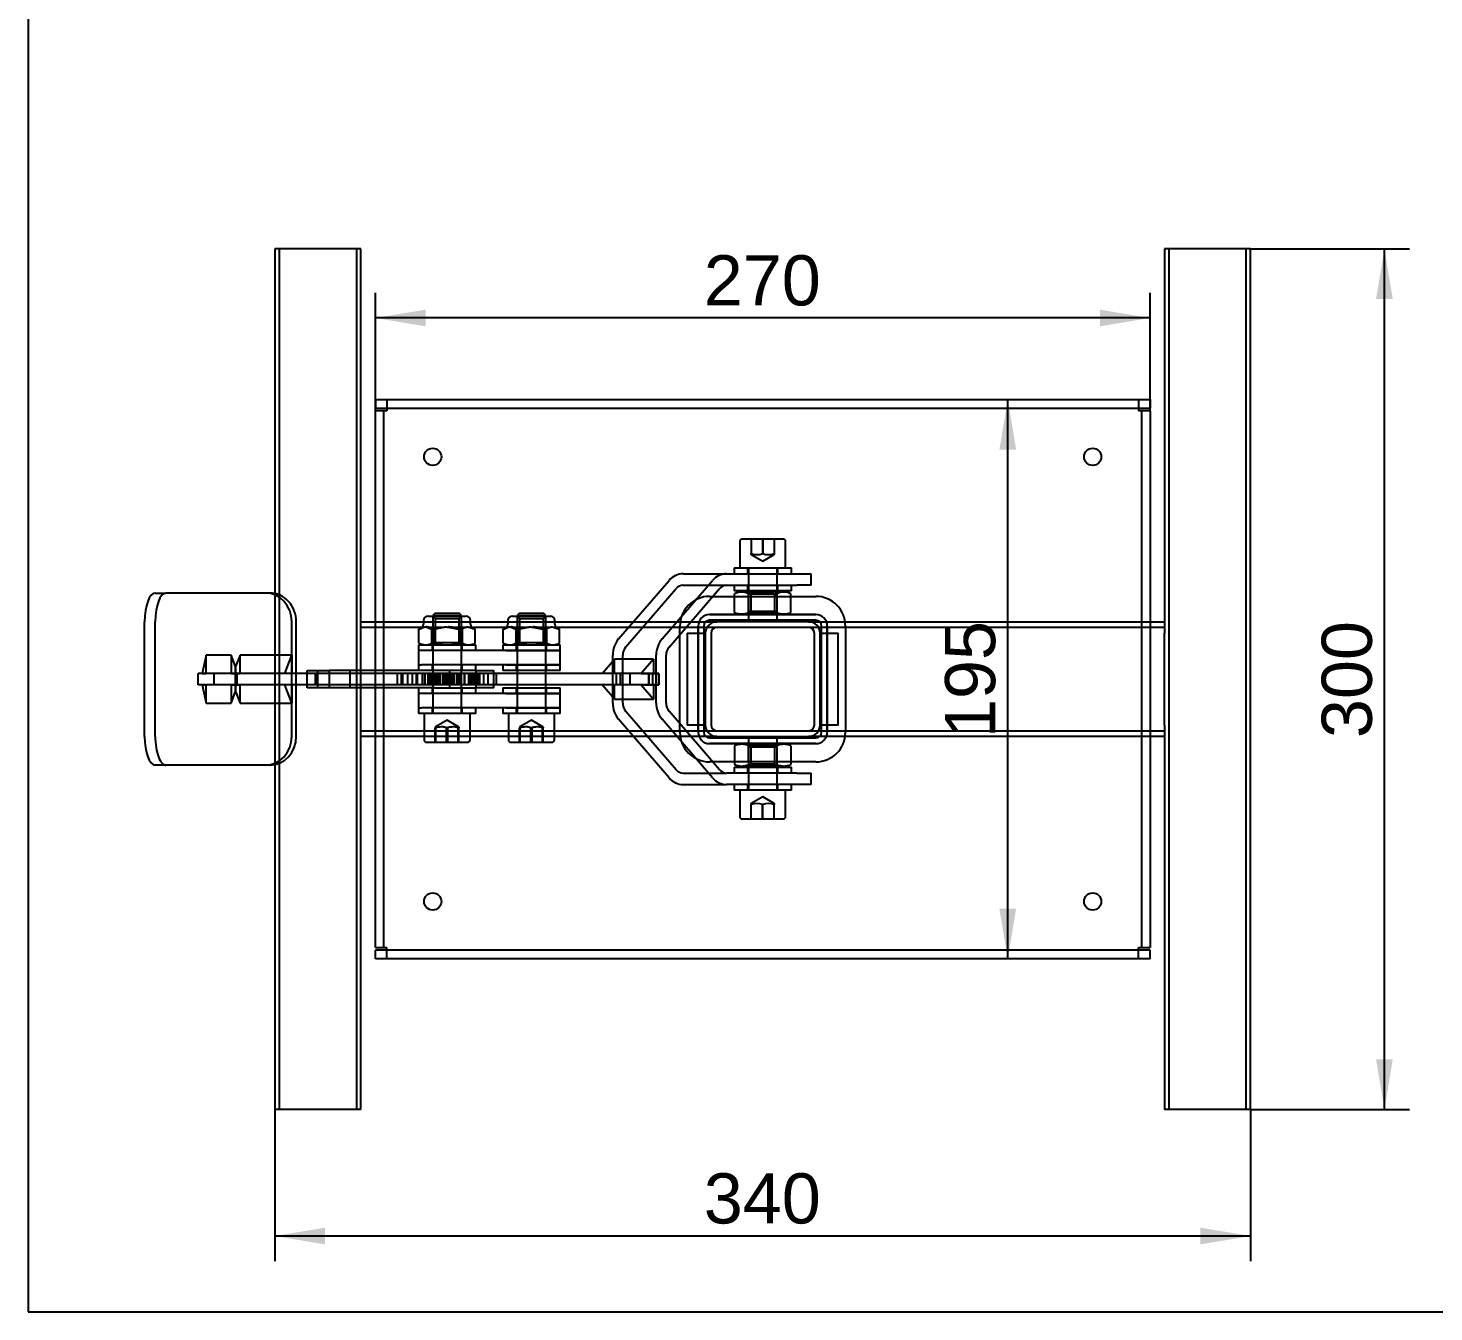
# Model space of a CAD drawing. Header units: millimetres. Extents: x 10 to 287, y 10 to 189.
# Drawn here: x 10 to 108, y 10 to 99.5 of the extents above; entities that cross this region are included whole.
import ezdxf
from ezdxf.enums import TextEntityAlignment as Align
from ezdxf.lldxf.tags import DXFTag

# ---------------------------------------------------------------- set-up
doc = ezdxf.new("R2010")
doc.units = ezdxf.units.MM
for name, color, linetype in [('ANGULAR_1', 7, 'Continuous'), ('ANGULAR_2', 7, 'Continuous'), ('CBM_P001', 7, 'Continuous'), ('CBM_P002', 7, 'Continuous'), ('CBM_P003', 7, 'Continuous'), ('CBM_P004', 7, 'Continuous'), ('CBM_P005.PAR', 7, 'Continuous'), ('CBM_P006', 7, 'Continuous'), ('CBM_P007.PAR', 7, 'Continuous'), ('CBM_P008', 7, 'Continuous'), ('CBM_P009', 7, 'Continuous'), ('CBM_P010.PAR', 7, 'Continuous'), ('Default', 7, 'Continuous'), ('DIN125_M10', 7, 'Continuous'), ('DIN912_M10X16', 7, 'Continuous'), ('DIN912_M10X35', 7, 'Continuous'), ('DIN934_M10', 7, 'Continuous'), ('DIN980_M10', 7, 'Continuous'), ('Predeterminado', 7, 'Continuous')]:
    doc.layers.add(name, color=color, linetype=linetype)
doc.styles.add('SEACAD_Arial', font='arial.ttf')
tags = doc.linetypes.add('HIDDEN2', pattern=[4.7625, 3.175, -1.5875]).pattern_tags.tags
tags[6:7] = [DXFTag(74, 4), DXFTag(75, 0), DXFTag(340, '0'), DXFTag(46, 0.0), DXFTag(50, 0.0), DXFTag(44, 0.0), DXFTag(45, 0.0)]
tags[4:5] = [DXFTag(74, 4), DXFTag(75, 0), DXFTag(340, '0'), DXFTag(46, 0.0), DXFTag(50, 0.0), DXFTag(44, 0.0), DXFTag(45, 0.0)]
doc.dimstyles.new('ISO_(mm)', dxfattribs={"dimtxt": 3.5, "dimasz": 3.5, "dimexe": 1.75, "dimexo": 0, "dimgap": 0.875, "dimtad": 1, "dimlfac": 5, "dimtxsty": 'SEACAD_Arial', "dimblk1": '_SE_FILLED', "dimblk2": '_SE_FILLED', "dimsah": 1, "dimcen": 1.75, "dimadec": 0, "dimazin": 0, "dimtfac": 0.5, "dimtmove": 0, "dimatfit": 3, "dimfxl": 1, "dimarcsym": 0})

# ---------------------------------------------------------------- blocks, each defined once
blk = doc.blocks.new('SE2')
at = {"layer": 'ANGULAR_1', "color": 7, "linetype": 'HIDDEN2'}
for p, q in [((57.5, 59.925), (64.9, 59.925)), ((55.43, 50.455), (55.43, 57.855)), ((56.7, 50.455), (56.7, 57.855)), ((57.5, 58.655), (64.9, 58.655)), ((65.7, 57.855), (65.7, 50.455)), ((66.97, 57.855), (66.97, 50.455)), ((55.93, 57.355), (55.93, 50.955)), ((55.93, 57.355), (57.2, 57.355)), ((57.2, 50.955), (57.2, 57.355)), ((65.2, 57.355), (65.2, 50.955)), ((65.2, 57.355), (66.47, 57.355)), ((66.47, 50.955), (66.47, 57.355)), ((50.003, 54.555), (50.867, 55.555)), ((50.867, 54.555), (50.867, 55.555)), ((53.597, 55.555), (50.867, 55.555)), ((53.597, 55.555), (52.734, 54.555)), ((53.597, 55.555), (53.597, 54.555)), ((52.734, 54.555), (50.003, 54.555)), ((52.734, 54.555), (53.597, 54.555)), ((52.734, 53.755), (50.003, 53.755)), ((50.867, 52.755), (50.003, 53.755)), ((50.867, 52.755), (50.867, 53.755)), ((52.734, 53.755), (53.597, 53.755)), ((52.734, 53.755), (53.597, 52.755)), ((53.597, 53.755), (53.597, 52.755)), ((50.867, 52.755), (53.597, 52.755)), ((57.2, 50.955), (55.93, 50.955)), ((66.47, 50.955), (65.2, 50.955)), ((64.9, 49.655), (57.5, 49.655)), ((64.9, 48.385), (57.5, 48.385))]:
    blk.add_line(p, q, dxfattribs=at)
for centre, radius, start, end in [((57.5, 57.855), 2.07, 90, 180), ((64.9, 57.855), 2.07, 0, 90), ((57.5, 57.855), 0.8, 90, 180), ((64.9, 57.855), 0.8, 0, 90), ((57.5, 50.455), 2.07, 180, 270), ((57.5, 50.455), 0.8, 180, 270), ((64.9, 50.455), 2.07, 270, 360), ((64.9, 50.455), 0.8, 270, 0)]:
    blk.add_arc(centre, radius, start, end, dxfattribs=at)
at = {"layer": 'ANGULAR_2', "color": 7, "linetype": 'HIDDEN2'}
for p, q in [((60.219, 58.655), (60.219, 59.925)), ((62.182, 59.925), (62.182, 58.655)), ((22.4, 55.825), (22.136, 54.555)), ((23.329, 55.825), (22.4, 55.825)), ((22.4, 54.555), (22.4, 55.825)), ((24.155, 55.825), (23.329, 55.825)), ((24.454, 55.025), (24.155, 55.825)), ((24.155, 55.825), (24.155, 54.555)), ((24.454, 55.025), (24.448, 54.555)), ((24.768, 55.825), (24.454, 55.025)), ((24.454, 54.555), (24.454, 55.025)), ((24.768, 54.555), (24.768, 55.825)), ((28.379, 55.825), (24.768, 55.825)), ((27.88, 54.555), (28.379, 55.825)), ((28.379, 55.825), (28.379, 54.555)), ((22.136, 54.555), (22.4, 54.555)), ((23.329, 54.555), (22.4, 54.555)), ((24.155, 54.555), (23.329, 54.555)), ((24.155, 54.555), (24.454, 54.555)), ((24.454, 54.555), (24.768, 54.555)), ((28.379, 54.555), (24.768, 54.555)), ((29.438, 53.755), (29.438, 54.555)), ((30.2, 53.555), (30.2, 54.755)), ((30.996, 53.755), (30.996, 54.555)), ((41.2, 54.755), (41.2, 53.555)), ((41.2, 54.755), (42.47, 54.755)), ((42.47, 53.555), (42.47, 54.755)), ((22.136, 53.755), (22.4, 53.755)), ((22.136, 53.755), (22.4, 52.485)), ((23.329, 53.755), (22.4, 53.755)), ((22.4, 52.485), (22.4, 53.755)), ((24.155, 53.755), (23.329, 53.755)), ((24.155, 53.755), (24.454, 53.755)), ((24.155, 53.755), (24.155, 52.485)), ((24.155, 52.485), (24.454, 53.285)), ((24.454, 53.285), (24.448, 53.755)), ((24.454, 53.755), (24.768, 53.755)), ((24.454, 53.755), (24.454, 53.285)), ((24.454, 53.285), (24.768, 52.485)), ((28.379, 53.755), (24.768, 53.755)), ((24.768, 52.485), (24.768, 53.755)), ((28.379, 52.485), (27.88, 53.755)), ((28.379, 53.755), (28.379, 52.485)), ((42.47, 53.555), (41.2, 53.555)), ((22.4, 52.485), (23.329, 52.485)), ((23.329, 52.485), (24.155, 52.485)), ((24.768, 52.485), (28.379, 52.485)), ((60.219, 48.385), (60.219, 49.655)), ((62.182, 49.655), (62.182, 48.385))]:
    blk.add_line(p, q, dxfattribs=at)
at = {"layer": 'ANGULAR_2', "color": 7, "linetype": 'Continuous'}
for p, q in [((29.438, 54.555), (29.438, 54.755)), ((29.438, 54.755), (30.996, 54.755)), ((30.996, 54.555), (30.996, 54.755)), ((29.438, 53.555), (29.438, 53.755)), ((30.996, 53.555), (29.438, 53.555)), ((30.996, 53.555), (30.996, 53.755))]:
    blk.add_line(p, q, dxfattribs=at)
at = {"layer": 'CBM_P001', "color": 7, "linetype": 'Continuous'}
for p, q in [((33.2, 84.155), (27.2, 84.155)), ((27.2, 84.155), (27.2, 60.119)), ((33.2, 58.155), (33.2, 84.155)), ((95.2, 84.155), (89.2, 84.155)), ((89.2, 84.155), (89.2, 58.155)), ((95.2, 24.155), (95.2, 84.155)), ((33.2, 24.155), (33.2, 50.155)), ((89.2, 50.155), (89.2, 24.155)), ((27.2, 48.191), (27.2, 24.155)), ((33.2, 24.155), (27.2, 24.155)), ((95.2, 24.155), (89.2, 24.155))]:
    blk.add_line(p, q, dxfattribs=at)
at = {"layer": 'CBM_P001', "color": 7, "linetype": 'HIDDEN2'}
for p, q in [((27.5, 84.155), (27.5, 24.155)), ((32.9, 24.155), (32.9, 84.155)), ((89.5, 84.155), (89.5, 24.155)), ((94.9, 24.155), (94.9, 84.155)), ((27.2, 60.119), (27.2, 48.191))]:
    blk.add_line(p, q, dxfattribs=at)
at = {"layer": 'CBM_P002', "color": 7, "linetype": 'Continuous'}
for p, q in [((33.2, 58.155), (34.2, 58.155)), ((33.2, 57.355), (33.2, 58.155)), ((88.2, 58.155), (89.2, 58.155)), ((89.2, 58.155), (89.2, 57.355)), ((33.2, 54.755), (33.2, 57.355)), ((89.2, 50.955), (89.2, 57.355)), ((33.2, 50.955), (33.2, 53.555)), ((33.2, 50.155), (33.2, 50.955)), ((89.2, 50.955), (89.2, 50.155)), ((34.2, 50.155), (33.2, 50.155)), ((89.2, 50.155), (88.2, 50.155))]:
    blk.add_line(p, q, dxfattribs=at)
at = {"layer": 'CBM_P002', "color": 7, "linetype": 'HIDDEN2'}
for p, q in [((34.2, 58.155), (58, 58.155)), ((64.4, 58.155), (88.2, 58.155)), ((37.609, 57.755), (33.2, 57.755)), ((38.801, 57.755), (37.945, 57.755)), ((40.456, 57.755), (39.6, 57.755)), ((43.422, 57.755), (40.792, 57.755)), ((44.678, 57.755), (43.821, 57.755)), ((46.333, 57.755), (45.477, 57.755)), ((58, 57.755), (46.669, 57.755)), ((89.2, 57.755), (64.4, 57.755)), ((33.2, 50.555), (58, 50.555)), ((58, 50.155), (34.2, 50.155)), ((64.4, 50.555), (89.2, 50.555)), ((88.2, 50.155), (64.4, 50.155))]:
    blk.add_line(p, q, dxfattribs=at)
at = {"layer": 'CBM_P003', "color": 7, "linetype": 'HIDDEN2'}
for p, q in [((64.4, 58.155), (58, 58.155)), ((57.2, 57.355), (57.2, 50.955)), ((57.6, 57.355), (57.6, 50.955)), ((64.4, 57.755), (58, 57.755)), ((64.8, 50.955), (64.8, 57.355)), ((65.2, 50.955), (65.2, 57.355)), ((58, 50.555), (64.4, 50.555)), ((58, 50.155), (64.4, 50.155))]:
    blk.add_line(p, q, dxfattribs=at)
for centre, radius, start, end in [((58, 57.355), 0.8, 90, 180), ((64.4, 57.355), 0.8, 0, 90), ((58, 57.355), 0.4, 90, 180), ((64.4, 57.355), 0.4, 0, 90), ((58, 50.955), 0.8, 180, 270), ((58, 50.955), 0.4, 180, 270), ((64.4, 50.955), 0.8, 270, 0), ((64.4, 50.955), 0.4, 270, 0)]:
    blk.add_arc(centre, radius, start, end, dxfattribs=at)
at = {"layer": 'CBM_P004', "color": 7, "linetype": 'HIDDEN2'}
for p, q in [((56.7, 57.855), (56.7, 50.455)), ((57.1, 57.855), (57.1, 50.455)), ((64.9, 58.655), (57.5, 58.655)), ((64.9, 58.255), (57.5, 58.255)), ((60.2, 58.655), (60.2, 58.255)), ((62.2, 58.255), (62.2, 58.655)), ((65.3, 50.455), (65.3, 57.855)), ((65.7, 50.455), (65.7, 57.855)), ((57.5, 50.055), (64.9, 50.055)), ((60.2, 50.055), (60.2, 49.655)), ((62.2, 49.655), (62.2, 50.055)), ((57.5, 49.655), (64.9, 49.655))]:
    blk.add_line(p, q, dxfattribs=at)
for centre, radius, start, end in [((57.5, 57.855), 0.8, 90, 180), ((57.5, 57.855), 0.4, 90, 180), ((64.9, 57.855), 0.8, 0, 90), ((64.9, 57.855), 0.4, 0, 90), ((57.5, 50.455), 0.8, 180, 270), ((57.5, 50.455), 0.4, 180, 270), ((64.9, 50.455), 0.8, 270, 0), ((64.9, 50.455), 0.4, 270, 0)]:
    blk.add_arc(centre, radius, start, end, dxfattribs=at)
at = {"layer": 'CBM_P005.PAR', "color": 7, "linetype": 'HIDDEN2'}
for p, q in [((51.156, 56.955), (54.679, 61.036)), ((54.184, 56.955), (57.707, 61.036)), ((55.656, 61.505), (58.684, 61.505)), ((58.684, 61.505), (63.578, 61.505)), ((60.2, 61.505), (60.2, 60.705)), ((62.2, 60.705), (62.2, 61.505)), ((63.578, 61.505), (64.568, 61.505)), ((64.568, 60.705), (64.568, 61.505)), ((51.644, 56.389), (55.168, 60.47)), ((54.672, 56.389), (58.196, 60.47)), ((55.656, 60.705), (58.684, 60.705)), ((58.684, 60.705), (63.578, 60.705)), ((64.568, 60.705), (63.578, 60.705)), ((50.751, 52.486), (50.751, 55.823)), ((51.442, 52.486), (51.442, 55.823)), ((53.779, 52.486), (53.779, 55.823)), ((54.47, 52.486), (54.47, 55.823)), ((51.256, 54.555), (51.256, 53.755)), ((51.946, 54.555), (51.946, 53.755)), ((53.274, 53.755), (53.274, 54.555)), ((53.965, 54.555), (53.597, 54.555)), ((53.965, 53.755), (53.965, 54.555)), ((53.965, 53.755), (53.597, 53.755)), ((54.679, 47.273), (51.156, 51.355)), ((55.168, 47.839), (51.644, 51.92)), ((57.707, 47.273), (54.184, 51.355)), ((58.196, 47.839), (54.672, 51.92)), ((55.656, 47.605), (58.684, 47.605)), ((63.578, 47.605), (58.684, 47.605)), ((60.2, 47.605), (60.2, 46.805)), ((62.2, 46.805), (62.2, 47.605)), ((63.578, 47.605), (64.568, 47.605)), ((64.568, 46.805), (64.568, 47.605)), ((55.656, 46.805), (58.684, 46.805)), ((63.578, 46.805), (58.684, 46.805)), ((64.568, 46.805), (63.578, 46.805))]:
    blk.add_line(p, q, dxfattribs=at)
for centre, major_axis, start_param, end_param in [((55.656, 59.905), (0, -1.6), 3.141593, 3.926991), ((58.684, 59.905), (0, -1.6), 3.141593, 3.926991), ((55.656, 59.905), (0, -0.8), 3.141593, 3.926991), ((58.684, 59.905), (0, -0.8), 3.141593, 3.926991), ((52.132, 55.823), (0, 1.6), 0.785398, 1.570796), ((55.16, 55.823), (0, -1.6), 3.926991, 4.712389), ((52.132, 55.823), (0, 0.8), 0.785398, 1.570796), ((55.16, 55.823), (0, 0.8), 0.785398, 1.570796), ((52.132, 52.486), (0, -1.6), 4.712389, 5.497787), ((52.132, 52.486), (0, -0.8), 4.712389, 5.497787), ((55.16, 52.486), (0, -1.6), 4.712389, 5.497787), ((55.16, 52.486), (0, -0.8), 4.712389, 5.497787), ((55.656, 48.405), (0, -1.6), 5.497787, 6.283185), ((55.656, 48.405), (0, -0.8), 5.497787, 6.283185), ((58.684, 48.405), (0, -1.6), 5.497787, 6.283185), ((58.684, 48.405), (0, -0.8), 5.497787, 6.283185)]:
    blk.add_ellipse(centre, major_axis=major_axis, ratio=0.863309, start_param=start_param, end_param=end_param, dxfattribs=at)
at = {"layer": 'CBM_P006', "color": 7, "linetype": 'HIDDEN2'}
for p, q in [((37.416, 56.155), (37.2, 56.155)), ((37.2, 56.155), (37.2, 55.155)), ((43.293, 56.155), (37.416, 56.155)), ((38.2, 56.155), (38.2, 55.155)), ((40.2, 55.155), (40.2, 56.155)), ((43.293, 56.155), (47.077, 56.155)), ((44.077, 56.155), (44.077, 55.155)), ((46.077, 55.155), (46.077, 56.155)), ((47.077, 55.155), (47.077, 56.155)), ((37.2, 55.155), (37.416, 55.155)), ((43.293, 55.155), (37.416, 55.155)), ((47.077, 55.155), (43.293, 55.155)), ((37.416, 53.155), (37.2, 53.155)), ((37.2, 53.155), (37.2, 52.155)), ((43.293, 53.155), (37.416, 53.155)), ((38.2, 53.155), (38.2, 52.155)), ((40.2, 52.155), (40.2, 53.155)), ((43.293, 53.155), (47.077, 53.155)), ((44.077, 53.155), (44.077, 52.155)), ((46.077, 52.155), (46.077, 53.155)), ((47.077, 52.155), (47.077, 53.155)), ((37.2, 52.155), (37.416, 52.155)), ((43.293, 52.155), (37.416, 52.155)), ((47.077, 52.155), (43.293, 52.155))]:
    blk.add_line(p, q, dxfattribs=at)
at = {"layer": 'CBM_P007.PAR', "color": 7, "linetype": 'Continuous'}
for p, q in [((34.2, 73.655), (35, 73.655)), ((34.2, 73.655), (34.2, 73.055)), ((35, 73.655), (87.4, 73.655)), ((35, 73.655), (35, 72.855)), ((87.4, 73.655), (88.2, 73.655)), ((87.4, 73.655), (87.4, 72.855)), ((88.2, 73.655), (88.2, 73.055)), ((34.2, 73.055), (35, 73.055)), ((34.2, 35.455), (34.2, 72.855)), ((35, 72.855), (34.2, 72.855)), ((87.4, 73.055), (88.2, 73.055)), ((88.2, 72.855), (87.4, 72.855)), ((88.2, 72.855), (88.2, 35.455)), ((34.2, 35.455), (35, 35.455)), ((35, 34.655), (35, 35.455)), ((87.4, 34.655), (87.4, 35.455)), ((87.4, 35.455), (88.2, 35.455)), ((34.2, 34.655), (34.2, 35.255)), ((35, 35.255), (34.2, 35.255)), ((35, 34.655), (34.2, 34.655)), ((87.4, 34.655), (35, 34.655)), ((88.2, 35.255), (87.4, 35.255)), ((88.2, 34.655), (87.4, 34.655)), ((88.2, 34.655), (88.2, 35.255))]:
    blk.add_line(p, q, dxfattribs=at)
at = {"layer": 'CBM_P007.PAR', "color": 7, "linetype": 'HIDDEN2'}
for p, q in [((34.8, 35.455), (34.8, 72.855)), ((35, 73.055), (87.4, 73.055)), ((87.6, 72.855), (87.6, 35.455)), ((87.4, 35.255), (35, 35.255))]:
    blk.add_line(p, q, dxfattribs=at)
at = {"layer": 'CBM_P007.PAR', "color": 7, "linetype": 'Continuous'}
for centre in [(38.2, 69.655), (84.2, 69.655), (38.2, 38.655), (84.2, 38.655)]:
    blk.add_circle(centre, 0.6, dxfattribs=at)
at = {"layer": 'CBM_P008', "color": 7, "linetype": 'HIDDEN2'}
for p, q in [((30.2, 53.555), (30.2, 54.755)), ((32.436, 53.555), (32.436, 54.755)), ((33.2, 53.755), (33.2, 54.555)), ((38.329, 54.755), (34.2, 54.755)), ((38.2, 54.755), (38.2, 53.555)), ((39.4, 53.555), (39.4, 54.755)), ((40.2, 53.555), (40.2, 54.755)), ((41.2, 54.755), (41.2, 53.555)), ((38.329, 53.555), (34.2, 53.555))]:
    blk.add_line(p, q, dxfattribs=at)
at = {"layer": 'CBM_P008', "color": 7, "linetype": 'Continuous'}
for p, q in [((33.2, 54.755), (30.996, 54.755)), ((33.2, 54.555), (33.2, 54.755)), ((34.2, 54.755), (33.2, 54.755)), ((33.2, 53.555), (30.996, 53.555)), ((33.2, 53.555), (33.2, 53.755)), ((34.2, 53.555), (33.2, 53.555))]:
    blk.add_line(p, q, dxfattribs=at)
at = {"layer": 'CBM_P009', "color": 7, "linetype": 'HIDDEN2'}
for p, q in [((22.332, 54.555), (21.844, 54.555)), ((21.844, 53.755), (21.844, 54.555)), ((22.963, 53.755), (22.963, 54.555)), ((24.463, 54.555), (23.329, 54.555)), ((28.379, 54.555), (24.463, 54.555)), ((24.463, 53.755), (24.463, 54.555)), ((24.546, 54.555), (24.546, 53.755)), ((24.572, 53.755), (24.572, 54.555)), ((28.693, 54.555), (28.379, 54.555)), ((28.379, 53.755), (28.379, 54.555)), ((30.012, 54.555), (30.012, 53.755)), ((53.532, 54.555), (34.189, 54.555)), ((35.739, 53.755), (35.739, 54.555)), ((36.013, 53.755), (36.013, 54.555)), ((36.098, 54.555), (36.098, 53.755)), ((36.109, 53.755), (36.109, 54.555)), ((36.449, 54.555), (36.449, 53.755)), ((36.789, 53.755), (36.789, 54.555)), ((37.064, 53.755), (37.064, 54.555)), ((37.124, 54.555), (37.124, 53.755)), ((37.483, 53.755), (37.483, 54.555)), ((37.642, 54.555), (37.642, 53.755)), ((37.646, 53.755), (37.646, 54.555)), ((37.653, 53.755), (37.653, 54.555)), ((37.892, 53.755), (37.892, 54.555)), ((38.021, 53.755), (38.021, 54.555)), ((38.12, 53.755), (38.12, 54.555)), ((38.246, 53.755), (38.246, 54.555)), ((38.375, 53.755), (38.375, 54.555)), ((38.44, 53.755), (38.44, 54.555)), ((38.442, 53.755), (38.442, 54.555)), ((38.51, 53.755), (38.51, 54.555)), ((38.587, 54.555), (38.587, 53.755)), ((38.622, 53.755), (38.622, 54.555)), ((38.655, 53.755), (38.655, 54.555)), ((38.661, 53.755), (38.661, 54.555)), ((38.716, 53.755), (38.716, 54.555)), ((38.751, 53.755), (38.751, 54.555)), ((38.934, 53.755), (38.934, 54.555)), ((38.975, 53.755), (38.975, 54.555)), ((39.123, 53.755), (39.123, 54.555)), ((39.24, 53.755), (39.24, 54.555)), ((39.262, 53.755), (39.262, 54.555)), ((39.266, 53.755), (39.266, 54.555)), ((39.276, 53.755), (39.276, 54.555)), ((39.357, 53.755), (39.357, 54.555)), ((39.388, 53.755), (39.388, 54.555)), ((39.476, 53.755), (39.476, 54.555)), ((39.593, 53.755), (39.593, 54.555)), ((39.63, 53.755), (39.63, 54.555)), ((39.71, 53.755), (39.71, 54.555)), ((39.729, 53.755), (39.729, 54.555)), ((39.898, 53.755), (39.898, 54.555)), ((39.992, 53.755), (39.992, 54.555)), ((40.082, 53.755), (40.082, 54.555)), ((40.426, 53.755), (40.426, 54.555)), ((40.433, 53.755), (40.433, 54.555)), ((40.723, 53.755), (40.723, 54.555)), ((40.858, 53.755), (40.858, 54.555)), ((40.965, 53.755), (40.965, 54.555)), ((41.018, 53.755), (41.018, 54.555)), ((41.076, 53.755), (41.076, 54.555)), ((41.135, 53.755), (41.135, 54.555)), ((41.372, 53.755), (41.372, 54.555)), ((41.495, 53.755), (41.495, 54.555)), ((41.771, 53.755), (41.771, 54.555)), ((42.042, 54.555), (42.042, 53.755)), ((42.654, 53.755), (42.654, 54.555)), ((44.077, 54.555), (44.077, 53.755)), ((46.077, 53.755), (46.077, 54.555)), ((50.998, 53.755), (50.998, 54.555)), ((51.256, 54.555), (51.256, 53.755)), ((51.946, 54.555), (51.946, 53.755)), ((53.274, 54.555), (53.274, 53.755)), ((53.532, 53.755), (53.532, 54.555)), ((53.597, 54.555), (53.965, 54.555)), ((53.965, 54.555), (53.965, 53.755)), ((22.332, 53.755), (21.844, 53.755)), ((24.463, 53.755), (23.329, 53.755)), ((28.379, 53.755), (24.463, 53.755)), ((28.693, 53.755), (28.379, 53.755)), ((53.532, 53.755), (34.189, 53.755)), ((53.597, 53.755), (53.965, 53.755))]:
    blk.add_line(p, q, dxfattribs=at)
at = {"layer": 'CBM_P009', "color": 7, "linetype": 'Continuous'}
for p, q in [((30.175, 54.555), (28.693, 54.555)), ((30.175, 53.755), (30.175, 54.555)), ((34.189, 54.555), (30.21, 54.555)), ((30.175, 53.755), (28.693, 53.755)), ((34.189, 53.755), (30.21, 53.755))]:
    blk.add_line(p, q, dxfattribs=at)
at = {"layer": 'CBM_P010.PAR', "color": 7, "linetype": 'Continuous'}
for p, q in [((18.862, 60.155), (19.605, 60.155)), ((21.99, 60.155), (19.605, 60.155)), ((23.031, 60.155), (21.99, 60.155)), ((23.857, 60.155), (23.031, 60.155)), ((25.082, 60.155), (23.857, 60.155)), ((26.853, 60.155), (25.082, 60.155)), ((18.117, 50.155), (18.117, 58.155)), ((18.859, 50.155), (18.859, 58.155)), ((28.693, 50.155), (28.693, 58.155)), ((19.605, 48.155), (18.862, 48.155)), ((21.99, 48.155), (19.605, 48.155)), ((23.031, 48.155), (21.99, 48.155)), ((23.857, 48.155), (23.031, 48.155)), ((25.082, 48.155), (23.857, 48.155)), ((26.853, 48.155), (25.082, 48.155))]:
    blk.add_line(p, q, dxfattribs=at)
at = {"layer": 'CBM_P010.PAR', "color": 7, "linetype": 'HIDDEN2'}
blk.add_line((28.379, 50.155), (28.379, 58.155), dxfattribs=at)
at = {"layer": 'CBM_P010.PAR', "color": 7, "linetype": 'Continuous'}
for centre, major_axis, ratio, start_param, end_param in [((18.862, 58.155), (0, -2), 0.372718, 3.141593, 4.712389), ((19.605, 58.155), (0, 2), 0.372718, 0, 1.570796), ((26.853, 58.155), (0, -2), 0.919707, 1.570796, 3.141593), ((18.862, 50.155), (0, -2), 0.372718, 4.712389, 6.283185), ((19.605, 50.155), (0, 2), 0.372718, 1.570796, 3.141593), ((26.853, 50.155), (0, -2), 0.919707, 0, 1.570796)]:
    blk.add_ellipse(centre, major_axis=major_axis, ratio=ratio, start_param=start_param, end_param=end_param, dxfattribs=at)
at = {"layer": 'CBM_P010.PAR', "color": 7, "linetype": 'HIDDEN2'}
for centre, start_param, end_param in [((26.539, 58.155), 4.712389, 6.283185), ((26.539, 50.155), 3.141593, 4.712389)]:
    blk.add_ellipse(centre, major_axis=(0, 2), ratio=0.919707, start_param=start_param, end_param=end_param, dxfattribs=at)
at = {"layer": 'DIN125_M10', "color": 7, "linetype": 'HIDDEN2'}
for p, q in [((59.2, 61.905), (63.2, 61.905)), ((59.2, 61.905), (59.2, 61.505)), ((60.15, 61.905), (60.15, 61.505)), ((62.25, 61.505), (62.25, 61.905)), ((63.2, 61.505), (63.2, 61.905)), ((59.2, 60.705), (59.2, 60.305)), ((63.2, 60.305), (59.2, 60.305)), ((60.15, 60.705), (60.15, 60.305)), ((62.25, 60.305), (62.25, 60.705)), ((63.2, 60.305), (63.2, 60.705)), ((37.2, 56.555), (41.2, 56.555)), ((37.2, 56.555), (37.2, 56.155)), ((37.416, 56.155), (37.2, 56.155)), ((38.15, 56.555), (38.15, 56.155)), ((40.25, 56.155), (40.25, 56.555)), ((41.2, 56.155), (41.2, 56.555)), ((43.077, 56.555), (47.077, 56.555)), ((43.077, 56.555), (43.077, 56.155)), ((47.077, 56.155), (43.293, 56.155)), ((44.027, 56.555), (44.027, 56.155)), ((46.127, 56.155), (46.127, 56.555)), ((47.077, 56.155), (47.077, 56.555)), ((37.2, 55.155), (37.416, 55.155)), ((37.2, 55.155), (37.2, 54.755)), ((38.15, 55.155), (38.15, 54.755)), ((40.25, 54.755), (40.25, 55.155)), ((41.2, 54.755), (41.2, 55.155)), ((43.077, 55.155), (43.077, 54.755)), ((43.293, 55.155), (47.077, 55.155)), ((44.027, 55.155), (44.027, 54.755)), ((46.127, 54.755), (46.127, 55.155)), ((47.077, 54.755), (47.077, 55.155)), ((41.2, 54.755), (38.329, 54.755)), ((47.077, 54.755), (43.077, 54.755)), ((37.2, 53.555), (37.2, 53.155)), ((37.416, 53.155), (37.2, 53.155)), ((38.15, 53.555), (38.15, 53.155)), ((38.329, 53.555), (41.2, 53.555)), ((40.25, 53.155), (40.25, 53.555)), ((41.2, 53.155), (41.2, 53.555)), ((43.077, 53.555), (47.077, 53.555)), ((43.077, 53.555), (43.077, 53.155)), ((47.077, 53.155), (43.293, 53.155)), ((44.027, 53.555), (44.027, 53.155)), ((46.127, 53.155), (46.127, 53.555)), ((47.077, 53.155), (47.077, 53.555)), ((37.2, 52.155), (37.416, 52.155)), ((37.2, 52.155), (37.2, 51.755)), ((38.15, 52.155), (38.15, 51.755)), ((40.25, 51.755), (40.25, 52.155)), ((41.2, 51.755), (41.2, 52.155)), ((43.077, 52.155), (43.077, 51.755)), ((43.293, 52.155), (47.077, 52.155)), ((44.027, 52.155), (44.027, 51.755)), ((46.127, 51.755), (46.127, 52.155)), ((47.077, 51.755), (47.077, 52.155)), ((41.2, 51.755), (37.2, 51.755)), ((47.077, 51.755), (43.077, 51.755)), ((59.2, 48.005), (63.2, 48.005)), ((59.2, 48.005), (59.2, 47.605)), ((60.15, 48.005), (60.15, 47.605)), ((62.25, 47.605), (62.25, 48.005)), ((63.2, 47.605), (63.2, 48.005)), ((59.2, 46.805), (59.2, 46.405)), ((63.2, 46.405), (59.2, 46.405)), ((60.15, 46.805), (60.15, 46.405)), ((62.25, 46.405), (62.25, 46.805)), ((63.2, 46.405), (63.2, 46.805))]:
    blk.add_line(p, q, dxfattribs=at)
at = {"layer": 'DIN912_M10X16', "color": 7, "linetype": 'HIDDEN2'}
for p, q in [((59.6, 63.745), (59.6, 61.905)), ((62.64, 63.905), (59.76, 63.905)), ((60.398, 63.905), (60.398, 62.905)), ((60.403, 63.905), (60.403, 62.905)), ((61.195, 63.905), (61.195, 62.905)), ((61.205, 63.905), (61.205, 62.905)), ((61.998, 63.905), (61.998, 62.905)), ((62.003, 63.905), (62.003, 62.905)), ((62.8, 61.905), (62.8, 63.745)), ((60.399, 62.834), (61.2, 62.371)), ((61.2, 62.371), (62.002, 62.834)), ((60.2, 61.905), (60.2, 58.867)), ((62.2, 58.867), (62.2, 61.905)), ((62.2, 58.867), (60.2, 58.867)), ((60.2, 58.867), (60.363, 58.705)), ((62.038, 58.705), (62.2, 58.867)), ((60.962, 58.705), (60.363, 58.705)), ((62.038, 58.705), (61.363, 58.705)), ((60.363, 49.605), (60.2, 49.442)), ((60.2, 49.442), (62.2, 49.442)), ((60.2, 49.442), (60.2, 46.405)), ((60.363, 49.605), (61.038, 49.605)), ((61.439, 49.605), (62.038, 49.605)), ((62.2, 49.442), (62.038, 49.605)), ((62.2, 46.405), (62.2, 49.442)), ((59.6, 46.405), (59.6, 44.565)), ((62.8, 44.565), (62.8, 46.405)), ((60.398, 44.405), (60.398, 45.405)), ((61.2, 45.938), (60.399, 45.475)), ((60.403, 44.405), (60.403, 45.405)), ((61.195, 44.405), (61.195, 45.405)), ((62.002, 45.475), (61.2, 45.938)), ((61.205, 44.405), (61.205, 45.405)), ((61.998, 44.405), (61.998, 45.405)), ((62.003, 44.405), (62.003, 45.405)), ((59.76, 44.405), (62.64, 44.405))]:
    blk.add_line(p, q, dxfattribs=at)
for centre, radius, start, end in [((59.76, 63.745), 0.16, 90, 180), ((62.64, 63.745), 0.16, 0, 90), ((60.804, 64.013), 1.179, 250.09927, 289.90073), ((61.604, 63.999), 1.165, 249.97814, 290.02186), ((60.804, 44.296), 1.179, 70.09927, 109.90073), ((61.604, 44.31), 1.165, 69.97814, 110.02186), ((59.76, 44.565), 0.16, 180, 270), ((62.64, 44.565), 0.16, 270, 0)]:
    blk.add_arc(centre, radius, start, end, dxfattribs=at)
for points in [[(60.403, 62.905), (60.4, 62.771), (60.398, 62.905)], [(61.998, 62.905), (62, 62.771), (62.003, 62.905)], [(60.398, 45.405), (60.4, 45.538), (60.403, 45.405)], [(62.003, 45.405), (62, 45.538), (61.998, 45.405)]]:
    blk.add_rational_spline(points, [1, 1.15470053838, 1], degree=2, dxfattribs=at)
at = {"layer": 'DIN912_M10X35', "color": 7, "linetype": 'HIDDEN2'}
for p, q in [((38.363, 58.755), (38.2, 58.592)), ((38.2, 58.592), (40.2, 58.592)), ((38.2, 58.592), (38.2, 51.755)), ((38.363, 58.755), (40.038, 58.755)), ((40.2, 58.592), (40.038, 58.755)), ((40.2, 51.755), (40.2, 58.592)), ((44.24, 58.755), (44.077, 58.592)), ((44.077, 58.592), (46.077, 58.592)), ((44.077, 58.592), (44.077, 51.755)), ((44.24, 58.755), (45.915, 58.755)), ((46.077, 58.592), (45.915, 58.755)), ((46.077, 51.755), (46.077, 58.592)), ((37.6, 51.755), (37.6, 49.915)), ((39.2, 51.288), (38.399, 50.825)), ((40.002, 50.825), (39.2, 51.288)), ((40.8, 49.915), (40.8, 51.755)), ((43.477, 51.755), (43.477, 49.915)), ((45.077, 51.288), (44.276, 50.825)), ((45.879, 50.825), (45.077, 51.288)), ((46.677, 49.915), (46.677, 51.755)), ((38.376, 49.755), (38.376, 50.755)), ((38.427, 49.755), (38.427, 50.755)), ((39.15, 49.755), (39.15, 50.755)), ((39.251, 49.755), (39.251, 50.755)), ((39.974, 49.755), (39.974, 50.755)), ((40.024, 49.755), (40.024, 50.755)), ((44.253, 49.755), (44.253, 50.755)), ((44.304, 49.755), (44.304, 50.755)), ((45.027, 49.755), (45.027, 50.755)), ((45.128, 49.755), (45.128, 50.755)), ((45.851, 49.755), (45.851, 50.755)), ((45.901, 49.755), (45.901, 50.755)), ((37.76, 49.755), (40.64, 49.755)), ((43.637, 49.755), (46.517, 49.755))]:
    blk.add_line(p, q, dxfattribs=at)
for centre, radius, start, end in [((38.763, 49.727), 1.098, 69.37923, 110.62077), ((38.839, 49.584), 1.241, 92.76285, 109.3956), ((38.839, 49.584), 1.241, 70.6044, 90.9926), ((39.562, 49.584), 1.241, 70.6044, 109.3956), ((39.638, 49.727), 1.098, 92.819, 110.62077), ((39.638, 49.727), 1.098, 69.37923, 90.82007), ((44.64, 49.727), 1.098, 69.37923, 110.62077), ((44.716, 49.584), 1.241, 92.76285, 109.3956), ((44.716, 49.584), 1.241, 70.6044, 90.9926), ((45.439, 49.584), 1.241, 70.6044, 109.3956), ((45.514, 49.727), 1.098, 92.819, 110.62077), ((45.514, 49.727), 1.098, 69.37923, 90.82007), ((37.76, 49.915), 0.16, 180, 270), ((40.64, 49.915), 0.16, 270, 0), ((43.637, 49.915), 0.16, 180, 270), ((46.517, 49.915), 0.16, 270, 0)]:
    blk.add_arc(centre, radius, start, end, dxfattribs=at)
for points in [[(38.427, 50.755), (38.402, 50.888), (38.376, 50.755)], [(39.974, 50.755), (39.999, 50.888), (40.024, 50.755)], [(44.304, 50.755), (44.278, 50.888), (44.253, 50.755)], [(45.851, 50.755), (45.876, 50.888), (45.901, 50.755)]]:
    blk.add_rational_spline(points, [1, 1.15470053838, 1], degree=2, dxfattribs=at)
at = {"layer": 'DIN934_M10', "color": 7, "linetype": 'HIDDEN2'}
for p, q in [((59.597, 60.255), (59.237, 60.109)), ((59.237, 58.8), (59.237, 60.109)), ((62.803, 60.255), (59.597, 60.255)), ((60.2, 60.255), (60.363, 60.092)), ((60.219, 59.925), (60.219, 60.109)), ((60.363, 60.092), (62.038, 60.092)), ((60.363, 60.092), (60.363, 58.817)), ((62.038, 60.092), (62.2, 60.255)), ((62.038, 58.817), (62.038, 60.092)), ((62.182, 59.925), (62.182, 60.109)), ((63.163, 60.109), (62.803, 60.255)), ((63.163, 58.8), (63.163, 60.109)), ((59.237, 58.8), (59.597, 58.655)), ((60.363, 58.817), (60.2, 58.655)), ((60.363, 58.817), (62.038, 58.817)), ((62.2, 58.655), (62.038, 58.817)), ((62.803, 58.655), (63.163, 58.8)), ((59.597, 49.655), (59.237, 49.509)), ((59.237, 49.509), (59.237, 48.2)), ((60.2, 49.655), (60.363, 49.492)), ((62.038, 49.492), (60.363, 49.492)), ((60.363, 49.492), (60.363, 48.217)), ((62.038, 49.492), (62.2, 49.655)), ((62.038, 48.217), (62.038, 49.492)), ((63.163, 49.509), (62.803, 49.655)), ((63.163, 49.509), (63.163, 48.2)), ((59.237, 48.2), (59.597, 48.055)), ((59.597, 48.055), (62.803, 48.055)), ((60.363, 48.217), (60.2, 48.055)), ((60.219, 48.385), (60.219, 48.2)), ((62.038, 48.217), (60.363, 48.217)), ((62.2, 48.055), (62.038, 48.217)), ((62.182, 48.385), (62.182, 48.2)), ((62.803, 48.055), (63.163, 48.2))]:
    blk.add_line(p, q, dxfattribs=at)
for centre, start, end in [((59.728, 59.009), 65.96361, 114.03639), ((62.673, 59.009), 65.96361, 114.03639), ((59.728, 59.9), 245.96361, 294.03639), ((62.673, 59.9), 245.96361, 294.03639), ((59.728, 48.409), 65.96361, 114.03639), ((62.673, 48.409), 65.96361, 114.03639), ((59.728, 49.3), 245.96361, 294.03639), ((62.673, 49.3), 245.96361, 294.03639)]:
    blk.add_arc(centre, 1.205, start, end, dxfattribs=at)
for points in [[(60.219, 60.109), (61.2, 60.307), (62.182, 60.109)], [(62.182, 58.8), (61.2, 58.602), (60.219, 58.8)], [(60.219, 49.509), (61.2, 49.707), (62.182, 49.509)], [(62.182, 48.2), (61.2, 48.002), (60.219, 48.2)]]:
    blk.add_rational_spline(points, [1, 1.15470053838, 1], degree=2, dxfattribs=at)
at = {"layer": 'DIN980_M10', "color": 7, "linetype": 'HIDDEN2'}
for p, q in [((37.558, 58.234), (37.558, 57.976)), ((37.879, 58.555), (40.521, 58.555)), ((38.2, 58.555), (38.363, 58.392)), ((38.363, 58.392), (40.038, 58.392)), ((38.363, 58.392), (38.363, 56.717)), ((40.038, 58.392), (40.2, 58.555)), ((40.038, 56.717), (40.038, 58.392)), ((40.842, 57.976), (40.842, 58.234)), ((43.435, 58.234), (43.435, 57.976)), ((43.756, 58.555), (46.398, 58.555)), ((44.077, 58.555), (44.24, 58.392)), ((44.24, 58.392), (45.915, 58.392)), ((44.24, 58.392), (44.24, 56.717)), ((45.915, 58.392), (46.077, 58.555)), ((45.915, 56.717), (45.915, 58.392)), ((46.719, 57.976), (46.719, 58.234)), ((37.24, 56.655), (37.24, 57.655)), ((38.128, 56.655), (38.128, 57.655)), ((38.313, 56.655), (38.313, 57.655)), ((40.088, 56.655), (40.088, 57.655)), ((40.273, 56.655), (40.273, 57.655)), ((41.16, 56.655), (41.16, 57.655)), ((43.117, 56.655), (43.117, 57.655)), ((44.005, 56.655), (44.005, 57.655)), ((44.19, 56.655), (44.19, 57.655)), ((45.965, 56.655), (45.965, 57.655)), ((46.15, 56.655), (46.15, 57.655)), ((47.037, 56.655), (47.037, 57.655)), ((37.295, 56.632), (37.485, 56.555)), ((38.363, 56.717), (38.2, 56.555)), ((38.363, 56.717), (40.038, 56.717)), ((40.2, 56.555), (40.038, 56.717)), ((40.916, 56.555), (41.106, 56.632)), ((43.171, 56.632), (43.362, 56.555)), ((44.24, 56.717), (44.077, 56.555)), ((44.24, 56.717), (45.915, 56.717)), ((46.077, 56.555), (45.915, 56.717)), ((46.793, 56.555), (46.983, 56.632))]:
    blk.add_line(p, q, dxfattribs=at)
for centre, radius, start, end in [((37.237, 57.976), 0.321, 280.4605, 0), ((37.879, 58.234), 0.321, 90, 180), ((40.521, 58.234), 0.321, 0, 90), ((41.163, 57.976), 0.321, 180, 259.44976), ((43.114, 57.976), 0.321, 280.50119, 0), ((43.756, 58.234), 0.321, 90, 180), ((46.398, 58.234), 0.321, 0, 90), ((47.04, 57.976), 0.321, 180, 259.50548), ((37.738, 57.72), 1.176, 244.9396, 262.25805), ((37.833, 58.197), 1.652, 248.96492, 263.66479), ((37.63, 57.72), 1.176, 277.74195, 295.0604), ((37.72, 58.197), 1.652, 276.33521, 291.03508), ((39.186, 61.728), 5.182, 258.22073, 266.59847), ((39.371, 61.728), 5.182, 258.22073, 266.59847), ((39.03, 61.728), 5.182, 273.40153, 281.77927), ((39.215, 61.728), 5.182, 273.40153, 281.77927), ((40.681, 58.197), 1.652, 248.96492, 263.66479), ((40.771, 57.72), 1.176, 244.9396, 262.25805), ((40.567, 58.197), 1.652, 276.33521, 291.03508), ((40.662, 57.72), 1.176, 277.74195, 295.0604), ((43.71, 58.197), 1.652, 248.96492, 263.66479), ((43.615, 57.72), 1.176, 244.9396, 262.25805), ((43.506, 57.72), 1.176, 277.74195, 295.0604), ((43.597, 58.197), 1.652, 276.33521, 291.03508), ((45.062, 61.728), 5.182, 258.22073, 266.59847), ((45.248, 61.728), 5.182, 258.22073, 266.59847), ((44.907, 61.728), 5.182, 273.40153, 281.77927), ((45.092, 61.728), 5.182, 273.40153, 281.77927), ((46.558, 58.197), 1.652, 248.96492, 263.66479), ((46.648, 57.72), 1.176, 244.9396, 262.25805), ((46.444, 58.197), 1.652, 276.33521, 291.03508), ((46.539, 57.72), 1.176, 277.74195, 295.0604)]:
    blk.add_arc(centre, radius, start, end, dxfattribs=at)
for points, knots in [([(38.313, 57.655), (38.304, 57.655), (38.287, 57.655), (38.26, 57.658), (38.233, 57.662), (38.206, 57.667), (38.165, 57.678), (38.111, 57.695), (38.043, 57.72), (37.977, 57.746), (37.91, 57.77), (37.843, 57.787), (37.777, 57.794), (37.71, 57.787), (37.644, 57.77), (37.576, 57.746), (37.51, 57.72), (37.442, 57.695), (37.382, 57.676), (37.33, 57.663), (37.285, 57.656), (37.255, 57.655), (37.24, 57.655)], [0, 0, 0, 0, 0.024106, 0.048629, 0.073567, 0.098918, 0.124681, 0.187868, 0.250216, 0.315546, 0.375406, 0.439796, 0.500004, 0.560207, 0.624602, 0.684457, 0.749791, 0.812135, 0.875327, 0.918033, 0.959593, 1, 1, 1, 1]), ([(37.24, 57.655), (37.248, 57.655), (37.262, 57.655), (37.284, 57.658), (37.306, 57.662), (37.329, 57.667), (37.363, 57.678), (37.408, 57.695), (37.463, 57.72), (37.518, 57.746), (37.574, 57.77), (37.629, 57.787), (37.684, 57.794), (37.739, 57.787), (37.794, 57.77), (37.85, 57.746), (37.905, 57.72), (37.961, 57.695), (38.01, 57.676), (38.054, 57.663), (38.091, 57.656), (38.116, 57.655), (38.128, 57.655)], [0, 0, 0, 0, 0.024106, 0.048629, 0.073567, 0.098918, 0.124681, 0.187868, 0.250216, 0.315546, 0.375406, 0.439797, 0.500004, 0.560208, 0.624602, 0.684457, 0.749791, 0.812135, 0.875327, 0.918033, 0.959593, 1, 1, 1, 1]), ([(38.128, 57.655), (38.144, 57.655), (38.176, 57.655), (38.224, 57.658), (38.274, 57.662), (38.324, 57.667), (38.398, 57.678), (38.497, 57.695), (38.621, 57.72), (38.742, 57.746), (38.865, 57.77), (38.986, 57.787), (39.108, 57.794), (39.23, 57.787), (39.351, 57.77), (39.474, 57.746), (39.595, 57.72), (39.718, 57.695), (39.828, 57.676), (39.925, 57.663), (40.007, 57.656), (40.061, 57.655), (40.088, 57.655)], [0, 0, 0, 0, 0.024106, 0.048629, 0.073567, 0.098918, 0.124681, 0.187868, 0.250216, 0.315546, 0.375406, 0.439796, 0.500004, 0.560207, 0.624602, 0.684457, 0.749791, 0.812135, 0.875327, 0.918033, 0.959593, 1, 1, 1, 1]), ([(39.099, 57.777), (39.082, 57.774), (39.025, 57.765), (38.927, 57.746), (38.806, 57.72), (38.682, 57.695), (38.573, 57.676), (38.476, 57.663), (38.394, 57.656), (38.34, 57.655), (38.313, 57.655)], [0.5982715, 0.5982715, 0.5982715, 0.5982715, 0.6246018, 0.6844571, 0.7497914, 0.8121349, 0.8753268, 0.9180327, 0.9595931, 1, 1, 1, 1]), ([(40.273, 57.655), (40.257, 57.655), (40.225, 57.655), (40.176, 57.658), (40.127, 57.662), (40.077, 57.667), (40.002, 57.678), (39.904, 57.695), (39.78, 57.72), (39.659, 57.746), (39.536, 57.77), (39.418, 57.787), (39.339, 57.791), (39.302, 57.792)], [0, 0, 0, 0, 0.0241058, 0.0486291, 0.073567, 0.0989179, 0.1246811, 0.1878683, 0.2502164, 0.3155459, 0.3754061, 0.439796, 0.4954661, 0.4954661, 0.4954661, 0.4954661]), ([(40.088, 57.655), (40.096, 57.655), (40.114, 57.655), (40.141, 57.658), (40.168, 57.662), (40.195, 57.667), (40.236, 57.678), (40.29, 57.695), (40.358, 57.72), (40.424, 57.746), (40.491, 57.77), (40.557, 57.787), (40.624, 57.794), (40.691, 57.787), (40.757, 57.77), (40.824, 57.746), (40.891, 57.72), (40.958, 57.695), (41.018, 57.676), (41.071, 57.663), (41.116, 57.656), (41.146, 57.655), (41.16, 57.655)], [0, 0, 0, 0, 0.024106, 0.048629, 0.073567, 0.098918, 0.124681, 0.187868, 0.250216, 0.315546, 0.375406, 0.439796, 0.500004, 0.560207, 0.624602, 0.684457, 0.749791, 0.812135, 0.875327, 0.918033, 0.959593, 1, 1, 1, 1]), ([(41.16, 57.655), (41.153, 57.655), (41.139, 57.655), (41.121, 57.657), (41.11, 57.659), (41.106, 57.66)], [0, 0, 0, 0, 0.02410582, 0.04862907, 0.06079165, 0.06079165, 0.06079165, 0.06079165]), ([(43.117, 57.655), (43.124, 57.655), (43.139, 57.655), (43.161, 57.658), (43.183, 57.662), (43.206, 57.667), (43.24, 57.678), (43.284, 57.695), (43.34, 57.72), (43.395, 57.746), (43.451, 57.77), (43.505, 57.787), (43.561, 57.794), (43.616, 57.787), (43.671, 57.77), (43.727, 57.746), (43.781, 57.72), (43.837, 57.695), (43.887, 57.676), (43.931, 57.663), (43.968, 57.656), (43.992, 57.655), (44.005, 57.655)], [0, 0, 0, 0, 0.024106, 0.048629, 0.073567, 0.098918, 0.124681, 0.187868, 0.250216, 0.315546, 0.375406, 0.439796, 0.500004, 0.560207, 0.624602, 0.684457, 0.749791, 0.812135, 0.875327, 0.918033, 0.959593, 1, 1, 1, 1]), ([(43.547, 57.777), (43.538, 57.774), (43.507, 57.765), (43.453, 57.746), (43.387, 57.72), (43.319, 57.695), (43.259, 57.676), (43.206, 57.663), (43.161, 57.656), (43.132, 57.655), (43.117, 57.655)], [0.5982716, 0.5982716, 0.5982716, 0.5982716, 0.6246018, 0.6844571, 0.7497914, 0.8121349, 0.8753268, 0.9180327, 0.9595931, 1, 1, 1, 1]), ([(44.19, 57.655), (44.181, 57.655), (44.164, 57.655), (44.137, 57.658), (44.11, 57.662), (44.083, 57.667), (44.042, 57.678), (43.988, 57.695), (43.92, 57.72), (43.854, 57.746), (43.786, 57.77), (43.72, 57.787), (43.674, 57.792), (43.65, 57.792), (43.649, 57.792)], [0, 0, 0, 0, 0.0241058, 0.0486291, 0.073567, 0.0989179, 0.1246811, 0.1878683, 0.2502164, 0.3155459, 0.3754061, 0.439796, 0.5000039, 0.5044256, 0.5044256, 0.5044256, 0.5044256]), ([(44.005, 57.655), (44.02, 57.655), (44.053, 57.655), (44.101, 57.658), (44.15, 57.662), (44.2, 57.667), (44.275, 57.678), (44.374, 57.695), (44.497, 57.72), (44.619, 57.746), (44.742, 57.77), (44.862, 57.787), (44.985, 57.794), (45.107, 57.787), (45.228, 57.77), (45.351, 57.746), (45.472, 57.72), (45.595, 57.695), (45.705, 57.676), (45.802, 57.663), (45.884, 57.656), (45.938, 57.655), (45.965, 57.655)], [0, 0, 0, 0, 0.024106, 0.048629, 0.073567, 0.098918, 0.124681, 0.187868, 0.250216, 0.315546, 0.375406, 0.439796, 0.500004, 0.560207, 0.624602, 0.684457, 0.749791, 0.812135, 0.875327, 0.918033, 0.959593, 1, 1, 1, 1]), ([(44.976, 57.777), (44.958, 57.774), (44.902, 57.765), (44.804, 57.746), (44.683, 57.72), (44.559, 57.695), (44.45, 57.676), (44.353, 57.663), (44.271, 57.656), (44.217, 57.655), (44.19, 57.655)], [0.5982715, 0.5982715, 0.5982715, 0.5982715, 0.6246018, 0.6844571, 0.7497914, 0.8121349, 0.8753268, 0.9180327, 0.9595931, 1, 1, 1, 1]), ([(46.15, 57.655), (46.134, 57.655), (46.102, 57.655), (46.053, 57.658), (46.004, 57.662), (45.954, 57.667), (45.879, 57.678), (45.781, 57.695), (45.657, 57.72), (45.536, 57.746), (45.413, 57.77), (45.295, 57.787), (45.216, 57.791), (45.179, 57.792)], [0, 0, 0, 0, 0.0241058, 0.0486291, 0.073567, 0.0989179, 0.1246811, 0.1878683, 0.2502164, 0.3155459, 0.3754061, 0.439796, 0.4954661, 0.4954661, 0.4954661, 0.4954661]), ([(45.965, 57.655), (45.973, 57.655), (45.991, 57.655), (46.017, 57.658), (46.044, 57.662), (46.072, 57.667), (46.113, 57.678), (46.167, 57.695), (46.234, 57.72), (46.301, 57.746), (46.368, 57.77), (46.434, 57.787), (46.501, 57.794), (46.568, 57.787), (46.634, 57.77), (46.701, 57.746), (46.768, 57.72), (46.835, 57.695), (46.895, 57.676), (46.948, 57.663), (46.993, 57.656), (47.023, 57.655), (47.037, 57.655)], [0, 0, 0, 0, 0.024106, 0.048629, 0.073567, 0.098918, 0.124681, 0.187868, 0.250216, 0.315546, 0.375406, 0.439796, 0.500004, 0.560207, 0.624602, 0.684457, 0.749791, 0.812135, 0.875327, 0.918033, 0.959593, 1, 1, 1, 1]), ([(47.037, 57.655), (47.03, 57.655), (47.016, 57.655), (46.997, 57.657), (46.986, 57.659), (46.983, 57.66)], [0, 0, 0, 0, 0.02410582, 0.04862907, 0.06075041, 0.06075041, 0.06075041, 0.06075041])]:
    blk.add_open_spline(points, degree=3, knots=knots, dxfattribs=at)
blk = doc.blocks.new('DMBLK3')
at = {"layer": 'Predeterminado', "linetype": 'Continuous'}
for points in [[(105.12, 80.655), (104.536, 84.155), (103.953, 80.655)], [(105.12, 27.655), (103.953, 27.655), (104.536, 24.155)]]:
    blk.add_hatch(color=7, dxfattribs=at).paths.add_polyline_path(points)
at = {"layer": 'Predeterminado', "color": 7, "linetype": 'Continuous'}
for p, q in [((95.2, 84.155), (106.286, 84.155)), ((104.536, 24.155), (104.536, 84.155)), ((95.2, 24.155), (106.286, 24.155))]:
    blk.add_line(p, q, dxfattribs=at)
at = {"layer": 'Predeterminado', "color": 7, "linetype": 'Continuous', "style": 'SEACAD_Arial'}
blk.add_text('300', height=3.5, rotation=90, dxfattribs=at).set_placement((100.161, 50.046), align=Align.TOP_LEFT)
blk = doc.blocks.new('_SE_FILLED')
at = {"color": 0}
blk.add_line((0, 0), (-1, 0), dxfattribs=at)
blk.add_solid([(0, 0), (-1, -0.1665), (-1, 0.1665), (0, 0)], dxfattribs=at)
blk = doc.blocks.new('DMBLK4')
at = {"layer": 'Predeterminado', "linetype": 'Continuous'}
for points in [[(30.7, 14.745), (30.7, 15.912), (27.2, 15.329)], [(91.7, 14.745), (95.2, 15.329), (91.7, 15.912)]]:
    blk.add_hatch(color=7, dxfattribs=at).paths.add_polyline_path(points)
at = {"layer": 'Predeterminado', "color": 7, "linetype": 'Continuous'}
for p, q in [((27.2, 24.155), (27.2, 13.579)), ((95.2, 24.155), (95.2, 13.579)), ((95.2, 15.329), (27.2, 15.329))]:
    blk.add_line(p, q, dxfattribs=at)
at = {"layer": 'Predeterminado', "color": 7, "linetype": 'Continuous', "style": 'SEACAD_Arial'}
blk.add_text('340', height=3.5, dxfattribs=at).set_placement((57.092, 19.704), align=Align.TOP_LEFT)
blk = doc.blocks.new('DMBLK5')
at = {"layer": 'Predeterminado', "linetype": 'Continuous'}
for points in [[(78.865, 70.155), (78.282, 73.655), (77.699, 70.155)], [(78.865, 38.155), (77.699, 38.155), (78.282, 34.655)]]:
    blk.add_hatch(color=7, dxfattribs=at).paths.add_polyline_path(points)
at = {"layer": 'Predeterminado', "color": 7, "linetype": 'Continuous'}
blk.add_line((78.282, 34.655), (78.282, 73.655), dxfattribs=at)
at = {"layer": 'Predeterminado', "color": 7, "linetype": 'Continuous', "style": 'SEACAD_Arial'}
blk.add_text('195', height=3.5, rotation=90, dxfattribs=at).set_placement((73.907, 50.046), align=Align.TOP_LEFT)
blk = doc.blocks.new('DMBLK6')
at = {"layer": 'Predeterminado', "linetype": 'Continuous'}
for points in [[(37.7, 79.914), (34.2, 79.331), (37.7, 78.748)], [(84.7, 79.914), (84.7, 78.748), (88.2, 79.331)]]:
    blk.add_hatch(color=7, dxfattribs=at).paths.add_polyline_path(points)
at = {"layer": 'Predeterminado', "color": 7, "linetype": 'Continuous'}
for p, q in [((34.2, 72.855), (34.2, 81.081)), ((88.2, 72.855), (88.2, 81.081)), ((88.2, 79.331), (34.2, 79.331))]:
    blk.add_line(p, q, dxfattribs=at)
at = {"layer": 'Predeterminado', "color": 7, "linetype": 'Continuous', "style": 'SEACAD_Arial'}
blk.add_text('270', height=3.5, dxfattribs=at).set_placement((57.092, 83.706), align=Align.TOP_LEFT)

msp = doc.modelspace()

# ---------------------------------------------------------------- linework, layer by layer
at = {"layer": 'Default', "color": 7, "linetype": 'Continuous'}
msp.add_line((9.9976, 10.0406), (286.9976, 10.0406), dxfattribs=at)
at = {"layer": 'Predeterminado', "color": 7, "linetype": 'Continuous'}
msp.add_line((9.9976, 189.0406), (9.9976, 10.0406), dxfattribs=at)

# ---------------------------------------------------------------- block references
at = {"layer": 'Predeterminado'}
msp.add_blockref('SE2', (0, 0), dxfattribs=at)

# ---------------------------------------------------------------- dimensions: what is measured, and where the dimension line sits
at = {"layer": 'Predeterminado', "color": 7, "linetype": 'Continuous'}
dim = msp.add_linear_dim(base=(34.2004, 79.3311), p1=(88.2004, 35.4546), p2=(34.2004, 72.8546), text='\\A1;<>', dimstyle='ISO_(mm)', dxfattribs=at)
dim.commit()
dim.dimension.update_dxf_attribs({"geometry": 'DMBLK6', "text_midpoint": (61.2004, 79.3311), "dimtype": 160})
for base, p1, p2, angle, picture, middle, dimtype in [((104.5364, 24.1546), (95.2004, 24.1546), (95.2004, 84.1546), 90, 'DMBLK3', (104.5364, 54.1546), 161), ((78.2821, 73.6546), (35.0004, 34.6546), (87.4004, 73.6546), 90, 'DMBLK5', (78.2821, 54.1546), 160), ((95.2004, 15.3287), (95.2004, 24.1546), (27.2004, 24.1546), 180, 'DMBLK4', (61.2004, 15.3287), 161)]:
    dim = msp.add_linear_dim(base=base, p1=p1, p2=p2, angle=angle, text='\\A1;<>', dimstyle='ISO_(mm)', dxfattribs=at)
    dim.commit()
    dim.dimension.update_dxf_attribs({"geometry": picture, "text_midpoint": middle, "dimtype": dimtype})

doc.saveas('drawing.dxf')
